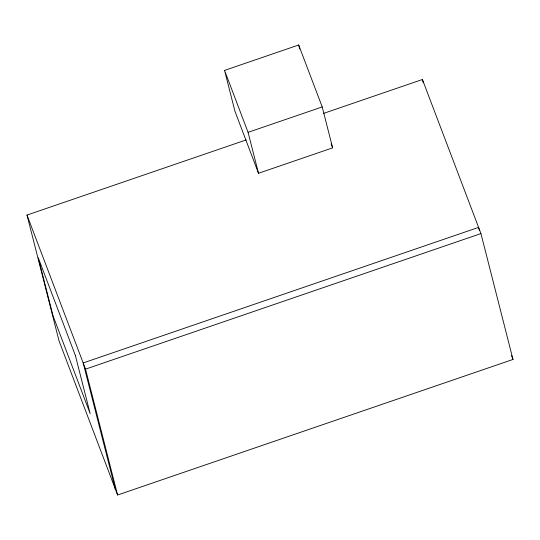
<?xml version="1.0" encoding="UTF-8"?>
<svg xmlns="http://www.w3.org/2000/svg" width="540" height="540" viewBox="0 0 540 540"><rect width="100%" height="100%" fill="white"/><g stroke="black" fill="none" stroke-linecap="round" stroke-linejoin="round"><path stroke-width="0.81" d="M224.552 70.403L298.681 44.989L322.211 106.927L332.633 147.859L258.505 173.273L234.974 111.335L224.552 70.403L248.076 132.341L258.505 173.273M248.076 132.341L322.211 106.927M323.561 113.393L422.415 79.508L480.944 233.584L513 359.451L117.585 495.011L59.056 340.936L27 215.062L246.233 139.907M117.585 495.011L85.529 369.137L480.944 233.584M511.529 355.583L513 359.451M331.148 143.937L332.633 147.859M27 215.062L85.529 369.137M479.425 230.654L478.589 227.387L83.174 362.948L115.229 488.815M422.415 79.508L423.245 82.775M298.681 44.989L299.707 48.998M75.337 355.361L38.279 257.816L53.109 316.042L90.16 413.586L75.337 355.361"/></g></svg>
